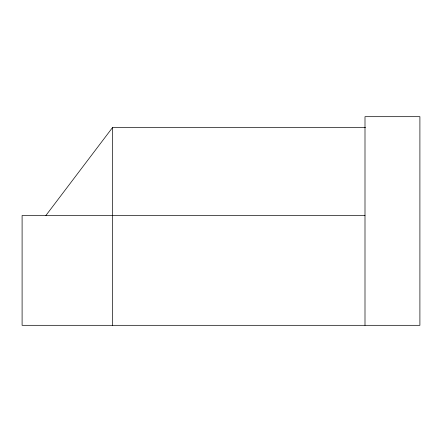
<?xml version="1.0" encoding="UTF-8"?>
<svg xmlns="http://www.w3.org/2000/svg" width="442" height="442" viewBox="0 0 442 442"><rect width="100%" height="100%" fill="white"/><g stroke="black" fill="none" stroke-linecap="round" stroke-linejoin="round"><path stroke-width="0.66" d="M45.874 215.508L112.439 127.666L365.528 127.666M364.998 215.508L22.1 215.508L22.1 325.318L419.9 325.318L419.9 116.682L364.998 116.682L364.998 325.318M112.439 127.666L112.439 325.318"/></g></svg>
